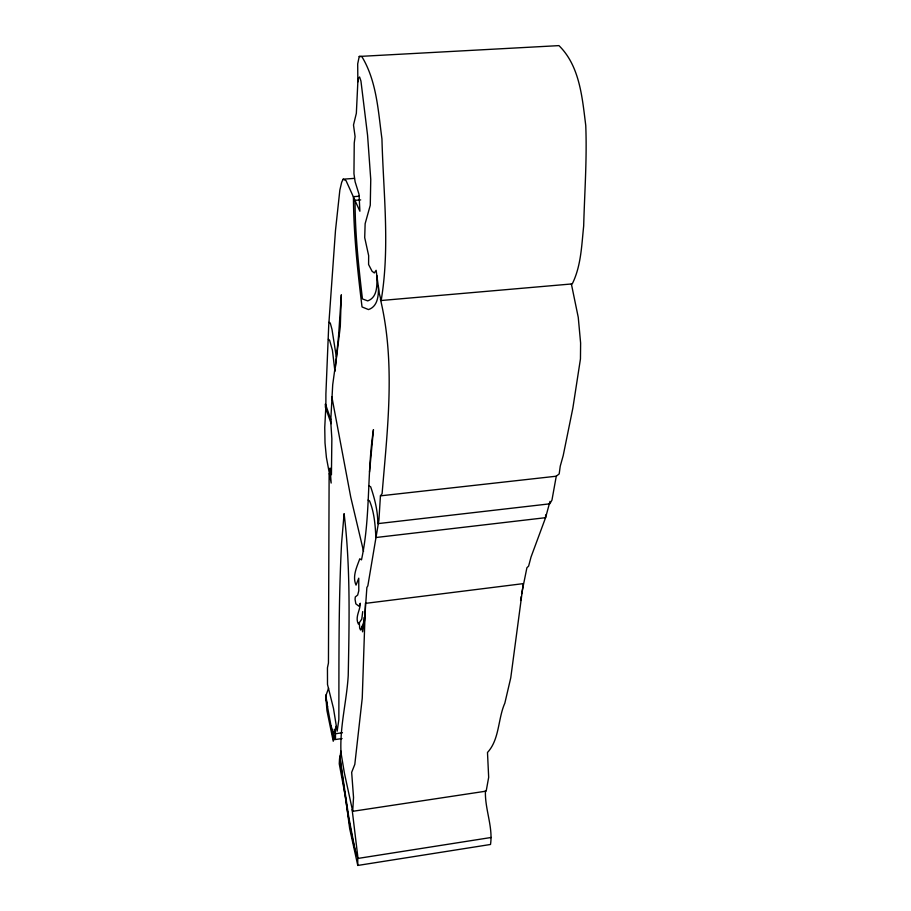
<?xml version="1.0" encoding="UTF-8"?>
<svg xmlns="http://www.w3.org/2000/svg" width="911" height="911" viewBox="0 0 911 911"><rect width="100%" height="100%" fill="white"/><g stroke="black" fill="none" stroke-linecap="round" stroke-linejoin="round"><path stroke-width="1.37" d="M325.876 405.315L325.375 404.006L325.409 407.228L331.171 423.672L331.092 420.244L325.876 405.315L325.899 393.848L328.723 325.466L335.476 230.608L339.849 190.046L341.705 182.2L343.14 179.182L354.47 178.374M333.79 735.302L334.303 729.301L335.328 730.087L335.521 737.386L335.35 739.06L333.79 735.302L333.244 741.258L326.958 710.66L325.739 695.127L327.607 706.879M545.643 514.92L545.575 517.687L531.033 557.008L528.608 566.13L526.911 567.735L521.616 593.87M362.715 611.588L361.781 619.081L358.399 624.092C354.686 616.998 360.414 610.302 360.266 603.241L359.036 606.259L355.837 603.834L355.062 599.347L355.301 596.933L357.681 595.054L358.786 590.761L358.752 578.189L356.042 585.101C352.113 576.447 356.861 567.006 359.765 558.796L361.485 559.855C370.731 517.163 366.791 472.752 373.453 429.662L369.524 472.069M359.355 622.668L359.651 628.112L360.528 629.991L363.535 622.873L364.013 617.567M325.762 408.242L324.749 427.487L325.011 442.928L326.411 457.481L331.16 483.058L330.078 468.06L331.433 474.733L331.855 438.715L330.83 422.715M334.781 369.581L332.709 384.738L330.818 419.356M352.682 811.314L353.536 797.489L351.669 772.334L354.812 764.397L362.248 698.133L365.425 603.378L523.29 583.632L510.764 677.784L504.831 703.19C497.861 718.836 499.592 739.459 487.487 752.475L488.672 777.299L486.178 791.135L352.682 811.314L344.381 772.995L341.021 752.873C339.632 726.932 346.704 701.379 348.23 675.461C349.243 621.769 350.564 567.143 344.096 513.645L341.568 543.355C338.482 602.125 339.029 660.817 338.846 719.679L337.161 731.191L333.472 708.348L327.505 684.491L327.448 667.797L328.45 663.014L329.122 473.583M380.377 299.059C394.269 356.964 388.781 416.589 383.679 475.2L382.096 493.648L380.434 495.846L378.93 519.987L367.839 585.887L366.882 587.424L364.571 620.323L362.624 631.824L361.781 627.019M354.903 849.166C347.603 818.807 343.982 787.115 339.712 756.141L348.765 817.099L354.903 849.166L357.909 858.435L491.257 837.471M549.993 501.392L545.575 517.687L375.867 537.524C375.264 525.214 374.307 512.369 369.547 500.902L368.112 500.059M357.852 81.876L357.693 63.895L359.241 56.448L558.955 45.618C579.908 66.196 582.231 97.841 585.75 125.399C587.083 158.935 584.566 192.472 583.678 225.996C581.594 245.56 581.15 265.91 572.256 283.902L381.151 300.505L379.34 293.775L376.118 270.305L374.319 272.947L372.064 271.25L368.591 264.532L368.659 255.638L364.707 237.646L365.14 223.685L370.265 205.26L370.754 179.513L367.577 135.363L360.938 81.011L359.572 76.957L358.228 78.631L357.852 81.876L356.349 113.294L353.502 124.989L355.085 136.604L354.242 143.016L353.946 173.637L355.119 181.79L359.025 194.294L359.891 211.227L346.032 180.617L343.14 179.182M335.35 366.791L340.293 326.628L341.329 294.8L338.585 335.715L334.929 371.301L332.413 350.223L329.6 340.236L328.359 339.188M336.057 726.318L335.328 730.087M340.122 756.904L340.851 751.017M520.58 600.486L521.194 596.511M571.368 283.925L578.257 317.37L580.614 343.026L580.455 358.911L572.86 408.094L563.192 455.625L560.254 466.136L559.183 473.925L556.268 476.214L551.952 500.139L549.811 503.829L377.792 523.643C377.883 511.06 374.694 498.568 370.64 486.725L368.932 486.007M381.151 300.505C390.124 247.245 383.326 192.631 381.948 138.927C378.179 111.119 376.767 81.204 361.861 56.619L359.241 56.448M485.449 790.634C484.606 808.615 493.204 826.778 490.505 844.474L357.784 865.45L357.727 856.112L352.136 809.64M326.047 695.195L328.598 688.181M339.552 758.521L339.256 763.828L345.69 798.298L349.642 828.418L357.784 865.45M342.456 732.751L335.43 733.742L333.95 731.613M342.035 738.57L333.608 739.766L325.637 696.744M380.434 495.846L556.268 476.214M359.105 196.241L353.445 196.662C353.57 233.546 357.567 270.373 362.031 306.95L368.5 309.569C378.19 306.381 378.691 294.572 378.361 286.02M360.699 199.908L355.062 200.329C355.005 233.284 358.604 266.217 362.441 298.922L367.725 300.892C377.917 297.168 376.903 284.585 376.915 275.771M328.985 322.335L330.272 323.041L331.991 329.383L336.296 356.736M333.802 737.09L331.16 725.953M363.557 551.337L350.746 497.144L331.832 396.684"/></g></svg>
